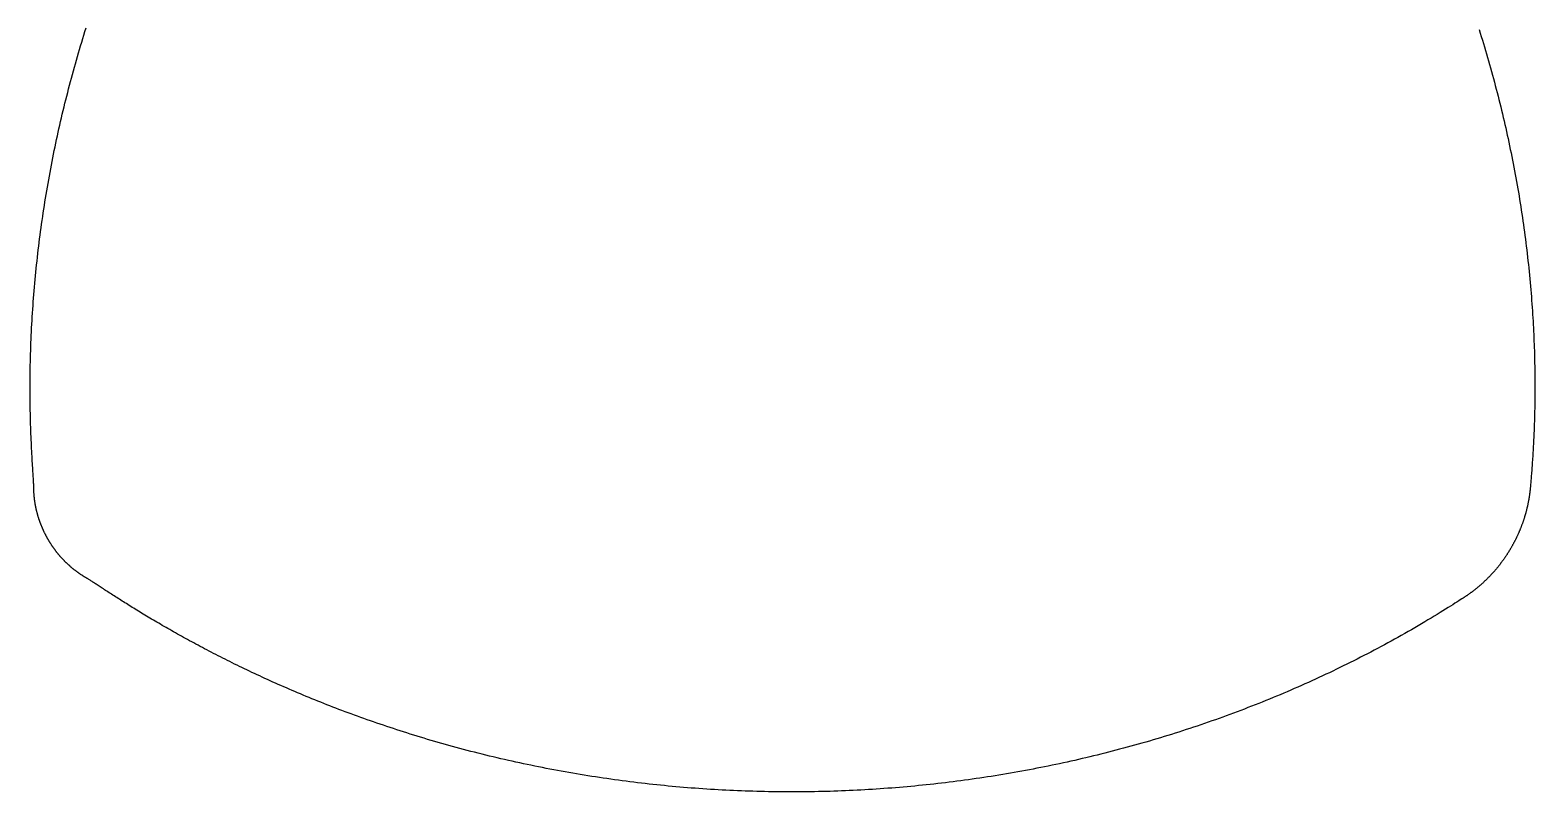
# Model space of a CAD drawing. Extents: x -3 to 136, y 0 to 121.
# Drawn here: x 11.35 to 21.99, y 11.92 to 17.3 of the extents above; entities that cross this region are included whole.
import ezdxf

# ---------------------------------------------------------------- set-up
doc = ezdxf.new("R2010")
doc.units = 0
doc.layers.get('0').update_dxf_attribs({"linetype": 'CONTINUOUS'})

msp = doc.modelspace()

# ---------------------------------------------------------------- linework, layer by layer
for points in [[(11.3754, 14.0739, 0), (11.3754, 14.0774, 0), (11.3753, 14.0817, 0), (11.375, 14.0869, 0), (11.3747, 14.0928, 0), (11.3744, 14.0996, 0), (11.3739, 14.1071, 0), (11.3734, 14.1155, 0), (11.3728, 14.1246, 0), (11.3722, 14.1344, 0), (11.3715, 14.145, 0), (11.3708, 14.1564, 0), (11.37, 14.1684, 0), (11.3692, 14.1812, 0), (11.3684, 14.1946, 0), (11.3675, 14.2087, 0), (11.3666, 14.2235, 0), (11.3656, 14.239, 0), (11.3647, 14.2551, 0), (11.3638, 14.2718, 0), (11.3628, 14.2891, 0), (11.3618, 14.3071, 0), (11.3609, 14.3257, 0), (11.3599, 14.3448, 0), (11.359, 14.3645, 0), (11.3581, 14.3848, 0), (11.3572, 14.4056, 0), (11.3563, 14.427, 0), (11.3554, 14.4489, 0), (11.3546, 14.4713, 0), (11.3538, 14.4941, 0), (11.3531, 14.5175, 0), (11.3524, 14.5414, 0), (11.3518, 14.5657, 0), (11.3513, 14.5905, 0), (11.3507, 14.6157, 0), (11.3503, 14.6413, 0), (11.3499, 14.6674, 0), (11.3497, 14.6938, 0), (11.3495, 14.7204, 0), (11.3493, 14.747, 0), (11.3493, 14.7735, 0), (11.3494, 14.8, 0), (11.3495, 14.8265, 0), (11.3497, 14.8531, 0), (11.35, 14.8796, 0), (11.3504, 14.9061, 0), (11.3509, 14.9326, 0), (11.3515, 14.959, 0), (11.3521, 14.9855, 0), (11.3528, 15.012, 0), (11.3536, 15.0384, 0), (11.3545, 15.0649, 0), (11.3555, 15.0913, 0), (11.3566, 15.1178, 0), (11.3577, 15.1442, 0), (11.359, 15.1706, 0), (11.3603, 15.197, 0), (11.3617, 15.2234, 0), (11.3632, 15.2498, 0), (11.3647, 15.2761, 0), (11.3664, 15.3025, 0), (11.3681, 15.3289, 0), (11.3699, 15.3552, 0), (11.3718, 15.3815, 0), (11.3738, 15.4079, 0), (11.3759, 15.4342, 0), (11.3781, 15.4605, 0), (11.3803, 15.4868, 0), (11.3826, 15.5131, 0), (11.385, 15.5394, 0), (11.3875, 15.5656, 0), (11.39, 15.5919, 0), (11.3927, 15.6181, 0), (11.3954, 15.6443, 0), (11.3982, 15.6706, 0), (11.4011, 15.6968, 0), (11.4041, 15.723, 0), (11.4072, 15.7492, 0), (11.4103, 15.7754, 0), (11.4135, 15.8015, 0), (11.4168, 15.8277, 0), (11.4202, 15.8538, 0), (11.4237, 15.88, 0), (11.4272, 15.9061, 0), (11.4309, 15.9322, 0), (11.4346, 15.9583, 0), (11.4384, 15.9844, 0), (11.4423, 16.0105, 0), (11.4462, 16.0365, 0), (11.4503, 16.0626, 0), (11.4544, 16.0886, 0), (11.4586, 16.1147, 0), (11.4629, 16.1407, 0), (11.4672, 16.1667, 0), (11.4717, 16.1927, 0), (11.4762, 16.2187, 0), (11.4808, 16.2446, 0), (11.4855, 16.2706, 0), (11.4902, 16.2965, 0), (11.4951, 16.3224, 0), (11.5, 16.3483, 0), (11.505, 16.3742, 0), (11.5101, 16.4001, 0), (11.5152, 16.4259, 0), (11.5205, 16.4518, 0), (11.5258, 16.4776, 0), (11.5312, 16.5034, 0), (11.5367, 16.5292, 0), (11.5422, 16.5549, 0), (11.5479, 16.5807, 0), (11.5536, 16.6064, 0), (11.5594, 16.6321, 0), (11.5652, 16.6578, 0), (11.5712, 16.6835, 0), (11.5772, 16.7091, 0), (11.5833, 16.7347, 0), (11.5895, 16.7604, 0), (11.5958, 16.786, 0), (11.6021, 16.8115, 0), (11.6085, 16.8371, 0), (11.615, 16.8626, 0), (11.6216, 16.8881, 0), (11.6282, 16.9136, 0), (11.635, 16.9391, 0), (11.6418, 16.9646, 0), (11.6486, 16.99, 0), (11.6556, 17.0154, 0), (11.6626, 17.0408, 0), (11.6698, 17.0662, 0), (11.6769, 17.0915, 0), (11.6842, 17.1168, 0), (11.6915, 17.1422, 0), (11.699, 17.1674, 0), (11.7065, 17.1927, 0), (11.714, 17.2179, 0), (11.7217, 17.2431, 0), (11.7294, 17.2683, 0), (11.7372, 17.2935, 0), (11.7451, 17.3186, 0)], [(21.595, 17.3074, 0), (21.6027, 17.2828, 0), (21.6104, 17.2582, 0), (21.6179, 17.2336, 0), (21.6254, 17.2089, 0), (21.6328, 17.1842, 0), (21.6402, 17.1595, 0), (21.6474, 17.1348, 0), (21.6546, 17.1101, 0), (21.6618, 17.0853, 0), (21.6688, 17.0606, 0), (21.6758, 17.0358, 0), (21.6827, 17.011, 0), (21.6895, 16.9861, 0), (21.6963, 16.9613, 0), (21.703, 16.9364, 0), (21.7096, 16.9115, 0), (21.7161, 16.8866, 0), (21.7226, 16.8617, 0), (21.729, 16.8367, 0), (21.7353, 16.8117, 0), (21.7415, 16.7868, 0), (21.7477, 16.7618, 0), (21.7538, 16.7367, 0), (21.7598, 16.7117, 0), (21.7657, 16.6866, 0), (21.7716, 16.6616, 0), (21.7774, 16.6365, 0), (21.7831, 16.6114, 0), (21.7887, 16.5863, 0), (21.7943, 16.5611, 0), (21.7998, 16.536, 0), (21.8052, 16.5108, 0), (21.8105, 16.4856, 0), (21.8158, 16.4604, 0), (21.8209, 16.4352, 0), (21.8261, 16.41, 0), (21.8311, 16.3847, 0), (21.836, 16.3594, 0), (21.8409, 16.3342, 0), (21.8457, 16.3089, 0), (21.8504, 16.2836, 0), (21.8551, 16.2582, 0), (21.8596, 16.2329, 0), (21.8641, 16.2076, 0), (21.8686, 16.1822, 0), (21.8729, 16.1568, 0), (21.8772, 16.1314, 0), (21.8813, 16.106, 0), (21.8854, 16.0806, 0), (21.8895, 16.0552, 0), (21.8934, 16.0298, 0), (21.8973, 16.0043, 0), (21.9011, 15.9789, 0), (21.9048, 15.9534, 0), (21.9084, 15.9279, 0), (21.912, 15.9024, 0), (21.9155, 15.8769, 0), (21.9189, 15.8514, 0), (21.9222, 15.8259, 0), (21.9255, 15.8003, 0), (21.9286, 15.7748, 0), (21.9317, 15.7492, 0), (21.9347, 15.7236, 0), (21.9377, 15.6981, 0), (21.9405, 15.6725, 0), (21.9433, 15.6469, 0), (21.946, 15.6213, 0), (21.9486, 15.5957, 0), (21.9511, 15.57, 0), (21.9536, 15.5444, 0), (21.956, 15.5188, 0), (21.9583, 15.4931, 0), (21.9605, 15.4675, 0), (21.9626, 15.4421, 0), (21.9646, 15.4168, 0), (21.9665, 15.3917, 0), (21.9684, 15.3667, 0), (21.9701, 15.3419, 0), (21.9718, 15.3173, 0), (21.9734, 15.2929, 0), (21.9749, 15.2686, 0), (21.9763, 15.2445, 0), (21.9777, 15.2206, 0), (21.9789, 15.1969, 0), (21.9801, 15.1733, 0), (21.9812, 15.1499, 0), (21.9822, 15.1267, 0), (21.9832, 15.1037, 0), (21.9841, 15.0808, 0), (21.9849, 15.0582, 0), (21.9856, 15.0357, 0), (21.9863, 15.0134, 0), (21.9869, 14.9913, 0), (21.9874, 14.9694, 0), (21.9879, 14.9476, 0), (21.9883, 14.9261, 0), (21.9887, 14.9048, 0), (21.989, 14.8836, 0), (21.9892, 14.8626, 0), (21.9894, 14.8419, 0), (21.9895, 14.8213, 0), (21.9896, 14.8009, 0), (21.9896, 14.7808, 0), (21.9896, 14.7608, 0), (21.9895, 14.7411, 0), (21.9894, 14.7215, 0), (21.9892, 14.7021, 0), (21.989, 14.683, 0), (21.9887, 14.6641, 0), (21.9884, 14.6453, 0), (21.9881, 14.6268, 0), (21.9877, 14.6085, 0), (21.9873, 14.5904, 0), (21.9868, 14.5725, 0), (21.9863, 14.5548, 0), (21.9858, 14.5374, 0), (21.9852, 14.5201, 0), (21.9846, 14.5031, 0), (21.984, 14.4863, 0), (21.9834, 14.4698, 0), (21.9827, 14.4534, 0), (21.982, 14.4373, 0), (21.9813, 14.4214, 0), (21.9805, 14.4057, 0), (21.9798, 14.3903, 0), (21.979, 14.375, 0), (21.9782, 14.36, 0), (21.9774, 14.3453, 0), (21.9766, 14.3308, 0), (21.9757, 14.3165, 0), (21.9749, 14.3024, 0), (21.974, 14.2886, 0), (21.9731, 14.275, 0), (21.9722, 14.2617, 0), (21.9713, 14.2486, 0), (21.9704, 14.2357, 0), (21.9695, 14.2231, 0), (21.9686, 14.2107, 0), (21.9677, 14.1986, 0), (21.9669, 14.1867, 0), (21.966, 14.1751, 0), (21.9651, 14.1637, 0), (21.9642, 14.1526, 0), (21.9633, 14.1417, 0), (21.9624, 14.1311, 0), (21.9616, 14.1207, 0), (21.9607, 14.1106, 0), (21.9599, 14.1013, 0), (21.9592, 14.0929, 0), (21.9586, 14.0855, 0), (21.958, 14.0792, 0), (21.9576, 14.0739, 0)], [(11.7479, 13.4287, 0), (11.7453, 13.4302, 0), (11.7426, 13.4318, 0), (11.74, 13.4333, 0), (11.7374, 13.4349, 0), (11.7348, 13.4364, 0), (11.7322, 13.438, 0), (11.7296, 13.4396, 0), (11.727, 13.4412, 0), (11.7244, 13.4428, 0), (11.7218, 13.4445, 0), (11.7192, 13.4461, 0), (11.7166, 13.4478, 0), (11.7141, 13.4494, 0), (11.7115, 13.4511, 0), (11.709, 13.4528, 0), (11.7064, 13.4545, 0), (11.7039, 13.4562, 0), (11.7014, 13.4579, 0), (11.6989, 13.4596, 0), (11.6964, 13.4614, 0), (11.6938, 13.4631, 0), (11.6914, 13.4649, 0), (11.6889, 13.4667, 0), (11.6864, 13.4684, 0), (11.6839, 13.4702, 0), (11.6814, 13.472, 0), (11.679, 13.4739, 0), (11.6765, 13.4757, 0), (11.6741, 13.4775, 0), (11.6717, 13.4794, 0), (11.6692, 13.4812, 0), (11.6668, 13.4831, 0), (11.6644, 13.485, 0), (11.662, 13.4868, 0), (11.6596, 13.4887, 0), (11.6572, 13.4907, 0), (11.6548, 13.4926, 0), (11.6525, 13.4945, 0), (11.6501, 13.4964, 0), (11.6478, 13.4984, 0), (11.6454, 13.5003, 0), (11.6431, 13.5023, 0), (11.6407, 13.5043, 0), (11.6384, 13.5063, 0), (11.6361, 13.5083, 0), (11.6338, 13.5103, 0), (11.6315, 13.5123, 0), (11.6292, 13.5143, 0), (11.6269, 13.5164, 0), (11.6247, 13.5184, 0), (11.6224, 13.5205, 0), (11.6201, 13.5225, 0), (11.6179, 13.5246, 0), (11.6156, 13.5267, 0), (11.6134, 13.5288, 0), (11.6112, 13.5309, 0), (11.609, 13.533, 0), (11.6068, 13.5351, 0), (11.6046, 13.5372, 0), (11.6024, 13.5394, 0), (11.6002, 13.5415, 0), (11.598, 13.5437, 0), (11.5959, 13.5458, 0), (11.5937, 13.548, 0), (11.5916, 13.5502, 0), (11.5894, 13.5524, 0), (11.5873, 13.5546, 0), (11.5852, 13.5568, 0), (11.5831, 13.559, 0), (11.581, 13.5612, 0), (11.5789, 13.5635, 0), (11.5768, 13.5657, 0), (11.5747, 13.568, 0), (11.5727, 13.5702, 0), (11.5706, 13.5725, 0), (11.5686, 13.5748, 0), (11.5665, 13.577, 0), (11.5645, 13.5793, 0), (11.5625, 13.5816, 0), (11.5605, 13.584, 0), (11.5585, 13.5863, 0), (11.5565, 13.5886, 0), (11.5545, 13.5909, 0), (11.5526, 13.5933, 0), (11.5506, 13.5956, 0), (11.5486, 13.598, 0), (11.5467, 13.6003, 0), (11.5448, 13.6027, 0), (11.5429, 13.6051, 0), (11.5409, 13.6075, 0), (11.539, 13.6099, 0), (11.5371, 13.6123, 0), (11.5353, 13.6147, 0), (11.5334, 13.6171, 0), (11.5315, 13.6195, 0), (11.5297, 13.622, 0), (11.5278, 13.6244, 0), (11.526, 13.6269, 0), (11.5242, 13.6293, 0), (11.5223, 13.6318, 0), (11.5205, 13.6342, 0), (11.5187, 13.6367, 0), (11.517, 13.6392, 0), (11.5152, 13.6417, 0), (11.5134, 13.6442, 0), (11.5117, 13.6467, 0), (11.5099, 13.6492, 0), (11.5082, 13.6517, 0), (11.5065, 13.6543, 0), (11.5047, 13.6568, 0), (11.503, 13.6593, 0), (11.5013, 13.6619, 0), (11.4997, 13.6644, 0), (11.498, 13.667, 0), (11.4963, 13.6696, 0), (11.4947, 13.6721, 0), (11.493, 13.6747, 0), (11.4914, 13.6773, 0), (11.4898, 13.6799, 0), (11.4882, 13.6825, 0), (11.4866, 13.6851, 0), (11.485, 13.6877, 0), (11.4834, 13.6903, 0), (11.4818, 13.6929, 0), (11.4802, 13.6956, 0), (11.4787, 13.6982, 0), (11.4772, 13.7009, 0), (11.4756, 13.7035, 0), (11.4741, 13.7062, 0), (11.4726, 13.7088, 0), (11.4711, 13.7115, 0), (11.4696, 13.7142, 0), (11.4681, 13.7168, 0), (11.4667, 13.7195, 0), (11.4652, 13.7222, 0), (11.4638, 13.7249, 0), (11.4623, 13.7276, 0), (11.4609, 13.7303, 0), (11.4595, 13.733, 0), (11.4581, 13.7358, 0), (11.4567, 13.7385, 0), (11.4553, 13.7412, 0), (11.454, 13.744, 0), (11.4526, 13.7467, 0), (11.4513, 13.7494, 0), (11.4499, 13.7522, 0), (11.4486, 13.755, 0), (11.4473, 13.7577, 0), (11.446, 13.7605, 0), (11.4447, 13.7633, 0), (11.4434, 13.766, 0), (11.4422, 13.7688, 0), (11.4409, 13.7716, 0), (11.4396, 13.7744, 0), (11.4384, 13.7772, 0), (11.4372, 13.78, 0), (11.436, 13.7828, 0), (11.4348, 13.7856, 0), (11.4336, 13.7885, 0), (11.4324, 13.7913, 0), (11.4312, 13.7941, 0), (11.4301, 13.7969, 0), (11.4289, 13.7998, 0), (11.4278, 13.8026, 0), (11.4267, 13.8055, 0), (11.4256, 13.8083, 0), (11.4245, 13.8112, 0), (11.4234, 13.814, 0), (11.4223, 13.8169, 0), (11.4212, 13.8198, 0), (11.4202, 13.8226, 0), (11.4191, 13.8255, 0), (11.4181, 13.8284, 0), (11.4171, 13.8313, 0), (11.4161, 13.8342, 0), (11.4151, 13.8371, 0), (11.4141, 13.84, 0), (11.4131, 13.8429, 0), (11.4122, 13.8458, 0), (11.4112, 13.8487, 0), (11.4103, 13.8516, 0), (11.4094, 13.8545, 0), (11.4084, 13.8574, 0), (11.4075, 13.8604, 0), (11.4067, 13.8633, 0), (11.4058, 13.8662, 0), (11.4049, 13.8691, 0), (11.4041, 13.8721, 0), (11.4032, 13.875, 0), (11.4024, 13.878, 0), (11.4016, 13.8809, 0), (11.4008, 13.8839, 0), (11.4, 13.8868, 0), (11.3992, 13.8898, 0), (11.3984, 13.8927, 0), (11.3977, 13.8957, 0), (11.3969, 13.8986, 0), (11.3962, 13.9016, 0), (11.3955, 13.9046, 0), (11.3948, 13.9076, 0), (11.3941, 13.9105, 0), (11.3934, 13.9135, 0), (11.3927, 13.9165, 0), (11.3921, 13.9195, 0), (11.3914, 13.9225, 0), (11.3908, 13.9254, 0), (11.3902, 13.9284, 0), (11.3896, 13.9314, 0), (11.389, 13.9344, 0), (11.3884, 13.9374, 0), (11.3878, 13.9404, 0), (11.3873, 13.9434, 0), (11.3867, 13.9464, 0), (11.3862, 13.9494, 0), (11.3857, 13.9524, 0), (11.3852, 13.9554, 0), (11.3847, 13.9585, 0), (11.3842, 13.9615, 0), (11.3837, 13.9645, 0), (11.3832, 13.9675, 0), (11.3828, 13.9705, 0), (11.3824, 13.9735, 0), (11.382, 13.9766, 0), (11.3815, 13.9796, 0), (11.3812, 13.9826, 0), (11.3808, 13.9856, 0), (11.3804, 13.9887, 0), (11.3801, 13.9917, 0), (11.3797, 13.9947, 0), (11.3794, 13.9978, 0), (11.3791, 14.0008, 0), (11.3788, 14.0038, 0), (11.3785, 14.0069, 0), (11.3782, 14.0099, 0), (11.3779, 14.013, 0), (11.3777, 14.016, 0), (11.3774, 14.019, 0), (11.3772, 14.0221, 0), (11.377, 14.0251, 0), (11.3768, 14.0282, 0), (11.3766, 14.0312, 0), (11.3764, 14.0343, 0), (11.3763, 14.0373, 0), (11.3761, 14.0403, 0), (11.376, 14.0434, 0), (11.3759, 14.0464, 0), (11.3758, 14.0495, 0), (11.3757, 14.0525, 0), (11.3756, 14.0556, 0), (11.3755, 14.0586, 0), (11.3755, 14.0617, 0), (11.3755, 14.0647, 0), (11.3754, 14.0678, 0), (11.3754, 14.0708, 0), (11.3754, 14.0739, 0)], [(21.9576, 14.0739, 0), (21.9573, 14.0702, 0), (21.9569, 14.0665, 0), (21.9566, 14.0628, 0), (21.9562, 14.0591, 0), (21.9559, 14.0554, 0), (21.9555, 14.0518, 0), (21.9551, 14.0481, 0), (21.9547, 14.0444, 0), (21.9542, 14.0407, 0), (21.9538, 14.037, 0), (21.9533, 14.0334, 0), (21.9529, 14.0297, 0), (21.9524, 14.026, 0), (21.9519, 14.0223, 0), (21.9514, 14.0187, 0), (21.9509, 14.015, 0), (21.9503, 14.0114, 0), (21.9498, 14.0077, 0), (21.9492, 14.004, 0), (21.9487, 14.0004, 0), (21.9481, 13.9967, 0), (21.9475, 13.9931, 0), (21.9469, 13.9894, 0), (21.9462, 13.9858, 0), (21.9456, 13.9821, 0), (21.9449, 13.9785, 0), (21.9443, 13.9748, 0), (21.9436, 13.9712, 0), (21.9429, 13.9676, 0), (21.9422, 13.9639, 0), (21.9415, 13.9603, 0), (21.9407, 13.9567, 0), (21.94, 13.953, 0), (21.9392, 13.9494, 0), (21.9385, 13.9458, 0), (21.9377, 13.9422, 0), (21.9369, 13.9386, 0), (21.9361, 13.9349, 0), (21.9352, 13.9313, 0), (21.9344, 13.9277, 0), (21.9336, 13.9241, 0), (21.9327, 13.9205, 0), (21.9318, 13.9169, 0), (21.9309, 13.9133, 0), (21.93, 13.9097, 0), (21.9291, 13.9062, 0), (21.9282, 13.9026, 0), (21.9272, 13.899, 0), (21.9263, 13.8954, 0), (21.9253, 13.8918, 0), (21.9243, 13.8883, 0), (21.9233, 13.8847, 0), (21.9223, 13.8811, 0), (21.9213, 13.8776, 0), (21.9203, 13.874, 0), (21.9192, 13.8705, 0), (21.9182, 13.8669, 0), (21.9171, 13.8634, 0), (21.916, 13.8598, 0), (21.9149, 13.8563, 0), (21.9138, 13.8527, 0), (21.9127, 13.8492, 0), (21.9116, 13.8457, 0), (21.9104, 13.8422, 0), (21.9093, 13.8386, 0), (21.9081, 13.8351, 0), (21.9069, 13.8316, 0), (21.9057, 13.8281, 0), (21.9045, 13.8246, 0), (21.9033, 13.8211, 0), (21.9021, 13.8176, 0), (21.9008, 13.8141, 0), (21.8996, 13.8106, 0), (21.8983, 13.8071, 0), (21.897, 13.8037, 0), (21.8957, 13.8002, 0), (21.8944, 13.7967, 0), (21.8931, 13.7933, 0), (21.8918, 13.7898, 0), (21.8904, 13.7864, 0), (21.8891, 13.7829, 0), (21.8877, 13.7795, 0), (21.8863, 13.776, 0), (21.8849, 13.7726, 0), (21.8835, 13.7692, 0), (21.8821, 13.7657, 0), (21.8807, 13.7623, 0), (21.8792, 13.7589, 0), (21.8778, 13.7555, 0), (21.8763, 13.7521, 0), (21.8748, 13.7487, 0), (21.8733, 13.7453, 0), (21.8718, 13.7419, 0), (21.8703, 13.7385, 0), (21.8688, 13.7352, 0), (21.8673, 13.7318, 0), (21.8657, 13.7284, 0), (21.8642, 13.7251, 0), (21.8626, 13.7217, 0), (21.861, 13.7184, 0), (21.8594, 13.715, 0), (21.8578, 13.7117, 0), (21.8562, 13.7084, 0), (21.8546, 13.705, 0), (21.8529, 13.7017, 0), (21.8513, 13.6984, 0), (21.8496, 13.6951, 0), (21.8479, 13.6918, 0), (21.8462, 13.6885, 0), (21.8445, 13.6852, 0), (21.8428, 13.6819, 0), (21.8411, 13.6787, 0), (21.8394, 13.6754, 0), (21.8376, 13.6721, 0), (21.8359, 13.6689, 0), (21.8341, 13.6656, 0), (21.8323, 13.6624, 0), (21.8305, 13.6591, 0), (21.8287, 13.6559, 0), (21.8269, 13.6526, 0), (21.8251, 13.6494, 0), (21.8232, 13.6462, 0), (21.8214, 13.643, 0), (21.8195, 13.6398, 0), (21.8176, 13.6366, 0), (21.8158, 13.6334, 0), (21.8139, 13.6302, 0), (21.812, 13.627, 0), (21.81, 13.6239, 0), (21.8081, 13.6207, 0), (21.8062, 13.6176, 0), (21.8042, 13.6144, 0), (21.8023, 13.6113, 0), (21.8003, 13.6081, 0), (21.7983, 13.605, 0), (21.7963, 13.6019, 0), (21.7943, 13.5988, 0), (21.7923, 13.5956, 0), (21.7903, 13.5925, 0), (21.7882, 13.5894, 0), (21.7862, 13.5864, 0), (21.7841, 13.5833, 0), (21.7821, 13.5802, 0), (21.78, 13.5771, 0), (21.7779, 13.5741, 0), (21.7758, 13.571, 0), (21.7737, 13.568, 0), (21.7715, 13.5649, 0), (21.7694, 13.5619, 0), (21.7673, 13.5589, 0), (21.7651, 13.5559, 0), (21.7629, 13.5529, 0), (21.7608, 13.5499, 0), (21.7586, 13.5469, 0), (21.7564, 13.5439, 0), (21.7542, 13.5409, 0), (21.752, 13.538, 0), (21.7497, 13.535, 0), (21.7475, 13.5321, 0), (21.7452, 13.5291, 0), (21.743, 13.5262, 0), (21.7407, 13.5232, 0), (21.7384, 13.5203, 0), (21.7361, 13.5174, 0), (21.7338, 13.5145, 0), (21.7315, 13.5116, 0), (21.7292, 13.5087, 0), (21.7269, 13.5059, 0), (21.7245, 13.503, 0), (21.7222, 13.5001, 0), (21.7198, 13.4973, 0), (21.7175, 13.4944, 0), (21.7151, 13.4916, 0), (21.7127, 13.4888, 0), (21.7103, 13.486, 0), (21.7079, 13.4832, 0), (21.7055, 13.4804, 0), (21.703, 13.4776, 0), (21.7006, 13.4748, 0), (21.6982, 13.472, 0), (21.6957, 13.4693, 0), (21.6932, 13.4665, 0), (21.6908, 13.4638, 0), (21.6883, 13.461, 0), (21.6858, 13.4583, 0), (21.6833, 13.4556, 0), (21.6808, 13.4529, 0), (21.6782, 13.4502, 0), (21.6757, 13.4475, 0), (21.6732, 13.4448, 0), (21.6706, 13.4421, 0), (21.668, 13.4394, 0), (21.6655, 13.4368, 0), (21.6629, 13.4341, 0), (21.6603, 13.4315, 0), (21.6577, 13.4289, 0), (21.6551, 13.4262, 0), (21.6525, 13.4236, 0), (21.6499, 13.421, 0), (21.6472, 13.4184, 0), (21.6446, 13.4159, 0), (21.6419, 13.4133, 0), (21.6393, 13.4107, 0), (21.6366, 13.4082, 0), (21.6339, 13.4056, 0), (21.6312, 13.4031, 0), (21.6285, 13.4006, 0), (21.6258, 13.3981, 0), (21.6231, 13.3955, 0), (21.6204, 13.3931, 0), (21.6176, 13.3906, 0), (21.6149, 13.3881, 0), (21.6121, 13.3856, 0), (21.6094, 13.3832, 0), (21.6066, 13.3807, 0), (21.6038, 13.3783, 0), (21.601, 13.3759, 0), (21.5982, 13.3734, 0), (21.5954, 13.371, 0), (21.5926, 13.3686, 0), (21.5898, 13.3663, 0), (21.5869, 13.3639, 0), (21.5841, 13.3615, 0), (21.5813, 13.3592, 0), (21.5784, 13.3568, 0), (21.5755, 13.3545, 0), (21.5727, 13.3522, 0), (21.5698, 13.3498, 0), (21.5669, 13.3475, 0), (21.564, 13.3452, 0), (21.5611, 13.343, 0), (21.5582, 13.3407, 0), (21.5552, 13.3384, 0), (21.5523, 13.3362, 0), (21.5494, 13.3339, 0), (21.5464, 13.3317, 0), (21.5434, 13.3295, 0), (21.5405, 13.3273, 0), (21.5375, 13.3251, 0), (21.5345, 13.3229, 0), (21.5315, 13.3207, 0), (21.5285, 13.3185, 0), (21.5255, 13.3164, 0), (21.5225, 13.3142, 0), (21.5195, 13.3121, 0), (21.5165, 13.31, 0), (21.5134, 13.3079, 0), (21.5104, 13.3058, 0), (21.5073, 13.3037, 0), (21.5042, 13.3016, 0), (21.5012, 13.2995, 0), (21.4981, 13.2975, 0), (21.495, 13.2954, 0), (21.4919, 13.2934, 0), (21.4888, 13.2914, 0)], [(21.4888, 13.2914, 0), (21.4813, 13.2865, 0), (21.4724, 13.2807, 0), (21.4621, 13.2741, 0), (21.4506, 13.2667, 0), (21.4379, 13.2586, 0), (21.424, 13.2497, 0), (21.409, 13.2402, 0), (21.393, 13.2301, 0), (21.3759, 13.2193, 0), (21.358, 13.2081, 0), (21.3391, 13.1963, 0), (21.3194, 13.1841, 0), (21.2989, 13.1716, 0), (21.2777, 13.1586, 0), (21.2558, 13.1453, 0), (21.2333, 13.1318, 0), (21.2102, 13.118, 0), (21.1868, 13.1041, 0), (21.1633, 13.0903, 0), (21.1397, 13.0766, 0), (21.1161, 13.0629, 0), (21.0925, 13.0494, 0), (21.0688, 13.0359, 0), (21.045, 13.0225, 0), (21.0212, 13.0091, 0), (20.9974, 12.9959, 0), (20.9735, 12.9827, 0), (20.9496, 12.9696, 0), (20.9257, 12.9566, 0), (20.9017, 12.9437, 0), (20.8776, 12.9308, 0), (20.8535, 12.918, 0), (20.8294, 12.9054, 0), (20.8052, 12.8927, 0), (20.781, 12.8802, 0), (20.7568, 12.8678, 0), (20.7325, 12.8554, 0), (20.7081, 12.8431, 0), (20.6838, 12.8309, 0), (20.6593, 12.8188, 0), (20.6349, 12.8067, 0), (20.6104, 12.7947, 0), (20.5859, 12.7829, 0), (20.5613, 12.771, 0), (20.5367, 12.7593, 0), (20.512, 12.7477, 0), (20.4873, 12.7361, 0), (20.4626, 12.7246, 0), (20.4379, 12.7132, 0), (20.4131, 12.7019, 0), (20.3882, 12.6906, 0), (20.3634, 12.6795, 0), (20.3385, 12.6684, 0), (20.3135, 12.6574, 0), (20.2885, 12.6465, 0), (20.2635, 12.6356, 0), (20.2385, 12.6249, 0), (20.2134, 12.6142, 0), (20.1883, 12.6036, 0), (20.1631, 12.5931, 0), (20.138, 12.5826, 0), (20.1128, 12.5723, 0), (20.0875, 12.562, 0), (20.0622, 12.5518, 0), (20.0369, 12.5417, 0), (20.0116, 12.5317, 0), (19.9862, 12.5217, 0), (19.9608, 12.5118, 0), (19.9353, 12.502, 0), (19.9099, 12.4923, 0), (19.8844, 12.4827, 0), (19.8588, 12.4731, 0), (19.8333, 12.4637, 0), (19.8077, 12.4543, 0), (19.782, 12.445, 0), (19.7564, 12.4357, 0), (19.7307, 12.4266, 0), (19.705, 12.4175, 0), (19.6792, 12.4085, 0), (19.6535, 12.3996, 0), (19.6277, 12.3908, 0), (19.6018, 12.3821, 0), (19.576, 12.3734, 0), (19.5501, 12.3648, 0), (19.5242, 12.3563, 0), (19.4983, 12.3479, 0), (19.4723, 12.3396, 0), (19.4463, 12.3313, 0), (19.4203, 12.3231, 0), (19.3943, 12.315, 0), (19.3682, 12.307, 0), (19.3421, 12.2991, 0), (19.316, 12.2912, 0), (19.2898, 12.2835, 0), (19.2637, 12.2758, 0), (19.2375, 12.2682, 0), (19.2113, 12.2606, 0), (19.185, 12.2532, 0), (19.1588, 12.2458, 0), (19.1325, 12.2385, 0), (19.1062, 12.2313, 0), (19.0798, 12.2242, 0), (19.0535, 12.2172, 0), (19.0271, 12.2102, 0), (19.0007, 12.2033, 0), (18.9743, 12.1965, 0), (18.9478, 12.1898, 0), (18.9214, 12.1832, 0), (18.8949, 12.1766, 0), (18.8684, 12.1701, 0), (18.8419, 12.1637, 0), (18.8153, 12.1574, 0), (18.7888, 12.1512, 0), (18.7622, 12.145, 0), (18.7356, 12.139, 0), (18.709, 12.133, 0), (18.6823, 12.1271, 0), (18.6557, 12.1213, 0), (18.629, 12.1155, 0), (18.6023, 12.1099, 0), (18.5756, 12.1043, 0), (18.5488, 12.0988, 0), (18.5221, 12.0934, 0), (18.4953, 12.088, 0), (18.4685, 12.0828, 0), (18.4418, 12.0776, 0), (18.4149, 12.0725, 0), (18.3881, 12.0675, 0), (18.3613, 12.0626, 0), (18.3344, 12.0577, 0), (18.3075, 12.0529, 0), (18.2806, 12.0483, 0), (18.2537, 12.0436, 0), (18.2268, 12.0391, 0), (18.1999, 12.0347, 0), (18.1729, 12.0303, 0), (18.146, 12.026, 0), (18.119, 12.0218, 0), (18.092, 12.0177, 0), (18.065, 12.0137, 0), (18.038, 12.0097, 0), (18.011, 12.0059, 0), (17.984, 12.0021, 0), (17.9569, 11.9984, 0), (17.9299, 11.9948, 0), (17.9028, 11.9912, 0), (17.8758, 11.9878, 0), (17.8487, 11.9844, 0), (17.8216, 11.9811, 0), (17.7945, 11.9779, 0), (17.7674, 11.9747, 0), (17.7403, 11.9717, 0), (17.7132, 11.9687, 0), (17.686, 11.9658, 0), (17.6589, 11.963, 0), (17.6317, 11.9603, 0), (17.6046, 11.9576, 0), (17.5774, 11.9551, 0), (17.5502, 11.9526, 0), (17.5231, 11.9502, 0), (17.4959, 11.9478, 0), (17.4687, 11.9456, 0), (17.4415, 11.9435, 0), (17.4143, 11.9414, 0), (17.3871, 11.9394, 0), (17.3599, 11.9375, 0), (17.3326, 11.9356, 0), (17.3054, 11.9339, 0), (17.2782, 11.9322, 0), (17.251, 11.9306, 0), (17.2237, 11.9291, 0), (17.1965, 11.9277, 0), (17.1692, 11.9264, 0), (17.142, 11.9251, 0), (17.1147, 11.9239, 0), (17.0875, 11.9228, 0), (17.0602, 11.9218, 0), (17.033, 11.9209, 0), (17.0057, 11.92, 0), (16.9784, 11.9193, 0), (16.9512, 11.9186, 0), (16.9239, 11.918, 0), (16.8966, 11.9174, 0), (16.8693, 11.917, 0), (16.8421, 11.9166, 0), (16.8148, 11.9163, 0), (16.7875, 11.9161, 0), (16.7603, 11.916, 0), (16.733, 11.916, 0), (16.7057, 11.916, 0), (16.6784, 11.9162, 0), (16.6512, 11.9164, 0), (16.6239, 11.9166, 0), (16.5966, 11.917, 0), (16.5693, 11.9175, 0), (16.5421, 11.918, 0), (16.5148, 11.9186, 0), (16.4875, 11.9193, 0), (16.4603, 11.9201, 0), (16.433, 11.9209, 0), (16.4058, 11.9219, 0), (16.3785, 11.9229, 0), (16.3513, 11.924, 0), (16.324, 11.9252, 0), (16.2968, 11.9264, 0), (16.2695, 11.9278, 0), (16.2423, 11.9292, 0), (16.2151, 11.9307, 0), (16.1878, 11.9323, 0), (16.1606, 11.934, 0), (16.1334, 11.9357, 0), (16.1062, 11.9376, 0), (16.079, 11.9395, 0), (16.0518, 11.9415, 0), (16.0246, 11.9436, 0), (15.9974, 11.9457, 0), (15.9702, 11.948, 0), (15.943, 11.9503, 0), (15.9159, 11.9527, 0), (15.8887, 11.9552, 0), (15.8616, 11.9577, 0), (15.8344, 11.9604, 0), (15.8073, 11.9631, 0), (15.7802, 11.9659, 0), (15.753, 11.9688, 0), (15.7259, 11.9718, 0), (15.6988, 11.9748, 0), (15.6717, 11.978, 0), (15.6446, 11.9812, 0), (15.6176, 11.9845, 0), (15.5905, 11.9878, 0), (15.5635, 11.9913, 0), (15.5364, 11.9948, 0), (15.5094, 11.9985, 0), (15.4824, 12.0022, 0), (15.4553, 12.0059, 0), (15.4283, 12.0098, 0), (15.4014, 12.0138, 0), (15.3744, 12.0178, 0), (15.3474, 12.0219, 0), (15.3205, 12.0261, 0), (15.2935, 12.0304, 0), (15.2666, 12.0347, 0), (15.2397, 12.0391, 0), (15.2128, 12.0437, 0), (15.1859, 12.0482, 0), (15.159, 12.0529, 0), (15.1322, 12.0577, 0), (15.1053, 12.0625, 0), (15.0785, 12.0674, 0), (15.0517, 12.0724, 0), (15.0249, 12.0775, 0), (14.9981, 12.0827, 0), (14.9713, 12.0879, 0), (14.9445, 12.0933, 0), (14.9178, 12.0987, 0), (14.8911, 12.1042, 0), (14.8644, 12.1097, 0), (14.8377, 12.1154, 0), (14.811, 12.1211, 0), (14.7843, 12.1269, 0), (14.7577, 12.1328, 0), (14.7311, 12.1388, 0), (14.7044, 12.1448, 0), (14.6779, 12.151, 0), (14.6513, 12.1572, 0), (14.6247, 12.1635, 0), (14.5982, 12.1699, 0), (14.5717, 12.1763, 0), (14.5452, 12.1829, 0), (14.5187, 12.1895, 0), (14.4924, 12.1962, 0), (14.4661, 12.2029, 0), (14.44, 12.2097, 0), (14.414, 12.2165, 0), (14.3881, 12.2234, 0), (14.3623, 12.2304, 0), (14.3367, 12.2374, 0), (14.3111, 12.2444, 0), (14.2857, 12.2515, 0), (14.2604, 12.2587, 0), (14.2352, 12.2659, 0), (14.2101, 12.2731, 0), (14.1851, 12.2804, 0), (14.1602, 12.2877, 0), (14.1355, 12.2951, 0), (14.1108, 12.3025, 0), (14.0863, 12.31, 0), (14.0619, 12.3175, 0), (14.0376, 12.3251, 0), (14.0135, 12.3327, 0), (13.9894, 12.3403, 0), (13.9655, 12.348, 0), (13.9417, 12.3557, 0), (13.9179, 12.3634, 0), (13.8944, 12.3712, 0), (13.8709, 12.379, 0), (13.8475, 12.3869, 0), (13.8243, 12.3947, 0), (13.8011, 12.4027, 0), (13.7781, 12.4106, 0), (13.7552, 12.4186, 0), (13.7325, 12.4266, 0), (13.7098, 12.4346, 0), (13.6873, 12.4427, 0), (13.6648, 12.4508, 0), (13.6425, 12.4589, 0), (13.6203, 12.467, 0), (13.5983, 12.4752, 0), (13.5763, 12.4834, 0), (13.5545, 12.4916, 0), (13.5327, 12.4999, 0), (13.5111, 12.5081, 0), (13.4897, 12.5164, 0), (13.4683, 12.5247, 0), (13.447, 12.533, 0), (13.4259, 12.5413, 0), (13.4049, 12.5497, 0), (13.384, 12.558, 0), (13.3632, 12.5664, 0), (13.3426, 12.5748, 0), (13.322, 12.5832, 0), (13.3016, 12.5917, 0), (13.2813, 12.6001, 0), (13.2611, 12.6085, 0), (13.241, 12.617, 0), (13.2211, 12.6254, 0), (13.2013, 12.6339, 0), (13.1816, 12.6424, 0), (13.162, 12.6509, 0), (13.1425, 12.6594, 0), (13.1231, 12.6678, 0), (13.1039, 12.6763, 0), (13.0848, 12.6848, 0), (13.0658, 12.6933, 0), (13.0469, 12.7018, 0), (13.0282, 12.7103, 0), (13.0096, 12.7188, 0), (12.9911, 12.7273, 0), (12.9727, 12.7358, 0), (12.9544, 12.7443, 0), (12.9362, 12.7528, 0), (12.9182, 12.7613, 0), (12.9003, 12.7698, 0), (12.8825, 12.7783, 0), (12.8649, 12.7867, 0), (12.8473, 12.7952, 0), (12.8299, 12.8036, 0), (12.8126, 12.8121, 0), (12.7954, 12.8205, 0), (12.7784, 12.8289, 0), (12.7614, 12.8373, 0), (12.7446, 12.8457, 0), (12.7279, 12.854, 0), (12.7113, 12.8624, 0), (12.6949, 12.8707, 0), (12.6786, 12.8791, 0), (12.6623, 12.8874, 0), (12.6463, 12.8956, 0), (12.6303, 12.9039, 0), (12.6145, 12.9121, 0), (12.5987, 12.9204, 0), (12.5832, 12.9286, 0), (12.5677, 12.9367, 0), (12.5523, 12.9449, 0), (12.5371, 12.953, 0), (12.522, 12.9611, 0), (12.507, 12.9692, 0), (12.4922, 12.9772, 0), (12.4774, 12.9852, 0), (12.4628, 12.9932, 0), (12.4483, 13.0012, 0), (12.434, 13.0091, 0), (12.4197, 13.017, 0), (12.4056, 13.0249, 0), (12.3916, 13.0327, 0), (12.3778, 13.0405, 0), (12.364, 13.0482, 0), (12.3504, 13.0559, 0), (12.3369, 13.0636, 0), (12.3235, 13.0713, 0), (12.3103, 13.0789, 0), (12.2972, 13.0864, 0), (12.2842, 13.0939, 0), (12.2713, 13.1014, 0), (12.2585, 13.1089, 0), (12.2459, 13.1162, 0), (12.2334, 13.1236, 0), (12.2211, 13.1309, 0), (12.2088, 13.1382, 0), (12.1967, 13.1454, 0), (12.1847, 13.1525, 0), (12.1728, 13.1596, 0), (12.1611, 13.1667, 0), (12.1495, 13.1737, 0), (12.138, 13.1807, 0), (12.1266, 13.1876, 0), (12.1153, 13.1944, 0), (12.1042, 13.2012, 0), (12.0932, 13.208, 0), (12.0824, 13.2147, 0), (12.0716, 13.2213, 0), (12.061, 13.2279, 0), (12.0506, 13.2344, 0), (12.0402, 13.2409, 0), (12.03, 13.2473, 0), (12.0199, 13.2536, 0), (12.0099, 13.2599, 0), (12, 13.2661, 0), (11.9903, 13.2722, 0), (11.9807, 13.2783, 0), (11.9713, 13.2843, 0), (11.9619, 13.2903, 0), (11.9527, 13.2962, 0), (11.9436, 13.302, 0), (11.9347, 13.3077, 0), (11.9258, 13.3134, 0), (11.9171, 13.319, 0), (11.9086, 13.3245, 0), (11.9001, 13.33, 0), (11.8918, 13.3354, 0), (11.8836, 13.3407, 0), (11.8756, 13.346, 0), (11.8676, 13.3511, 0), (11.8598, 13.3562, 0), (11.8522, 13.3612, 0), (11.8447, 13.3661, 0), (11.8375, 13.3708, 0), (11.8304, 13.3754, 0), (11.8236, 13.3799, 0), (11.817, 13.3842, 0), (11.8106, 13.3884, 0), (11.8045, 13.3924, 0), (11.7986, 13.3963, 0), (11.793, 13.4, 0), (11.7876, 13.4035, 0), (11.7825, 13.4068, 0), (11.7777, 13.4099, 0), (11.7731, 13.4129, 0), (11.7689, 13.4156, 0), (11.7649, 13.4181, 0), (11.7613, 13.4205, 0), (11.758, 13.4226, 0), (11.755, 13.4245, 0), (11.7523, 13.4261, 0), (11.7499, 13.4275, 0), (11.7479, 13.4287, 0)]]:
    msp.add_polyline3d(points)

doc.saveas('drawing.dxf')
